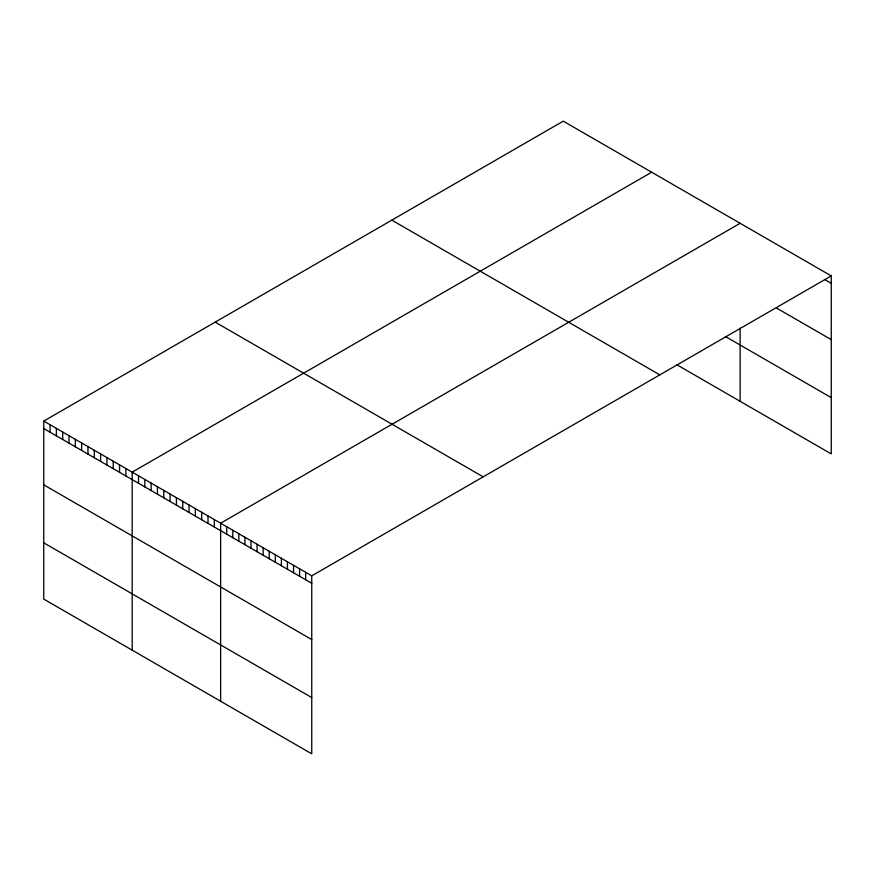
<?xml version="1.0" encoding="UTF-8"?>
<svg xmlns="http://www.w3.org/2000/svg" width="875" height="875" viewBox="0 0 875 875"><rect width="100%" height="100%" fill="white"/><g stroke="black" fill="none" stroke-linecap="round" stroke-linejoin="round"><path stroke-width="1.31" d="M831.25 275.898L311.752 575.827L311.752 753.834L43.75 599.102L43.75 421.094L563.248 121.166L831.25 275.898L831.25 453.906L676.955 364.82M651.689 172.222L132.191 472.161L132.191 650.169M740.13 223.289L220.631 523.217L220.631 701.225M825.18 279.836L831.25 283.347M776.573 308.066L831.25 339.631M725.386 336.503L831.25 397.622M391.814 220.139L659.816 374.872M215.184 322.12L483.186 476.853M43.75 421.094L311.752 575.827M43.75 428.553L311.752 583.275M43.75 484.837L311.752 639.559M43.75 542.817L311.752 697.55M740.13 328.103L740.13 401.297M305.67 572.316L305.67 579.775M299.6 568.816L299.6 576.264M293.53 565.305L293.53 572.753M287.448 561.794L287.448 569.253M281.378 558.294L281.378 565.742M275.297 554.783L275.297 562.231M269.227 551.272L269.227 558.731M263.156 547.772L263.156 555.22M257.075 544.261L257.075 551.709M251.005 540.75L251.005 548.209M244.934 537.25L244.934 544.698M238.853 533.739L238.853 541.188M232.783 530.228L232.783 537.688M226.702 526.728L226.702 534.177M214.309 519.575L214.309 527.023M207.998 515.922L207.998 523.381M201.677 512.28L201.677 519.728M195.366 508.627L195.366 516.086M189.044 504.984L189.044 512.433M182.722 501.331L182.722 508.791M176.411 497.689L176.411 505.137M170.089 494.036L170.089 501.495M163.778 490.394L163.778 497.842M157.456 486.752L157.456 494.2M151.145 483.098L151.145 490.547M144.823 479.456L144.823 486.905M138.512 475.803L138.512 483.262M125.869 468.508L125.869 475.967M119.558 464.866L119.558 472.314M113.236 461.213L113.236 468.672M106.925 457.57L106.925 465.019M100.603 453.917L100.603 461.377M94.292 450.275L94.292 457.723M87.97 446.633L87.97 454.081M81.648 442.98L81.648 450.428M75.337 439.338L75.337 446.786M69.016 435.684L69.016 443.144M62.705 432.042L62.705 439.491M56.383 428.389L56.383 435.848M50.072 424.747L50.072 432.195"/></g></svg>
